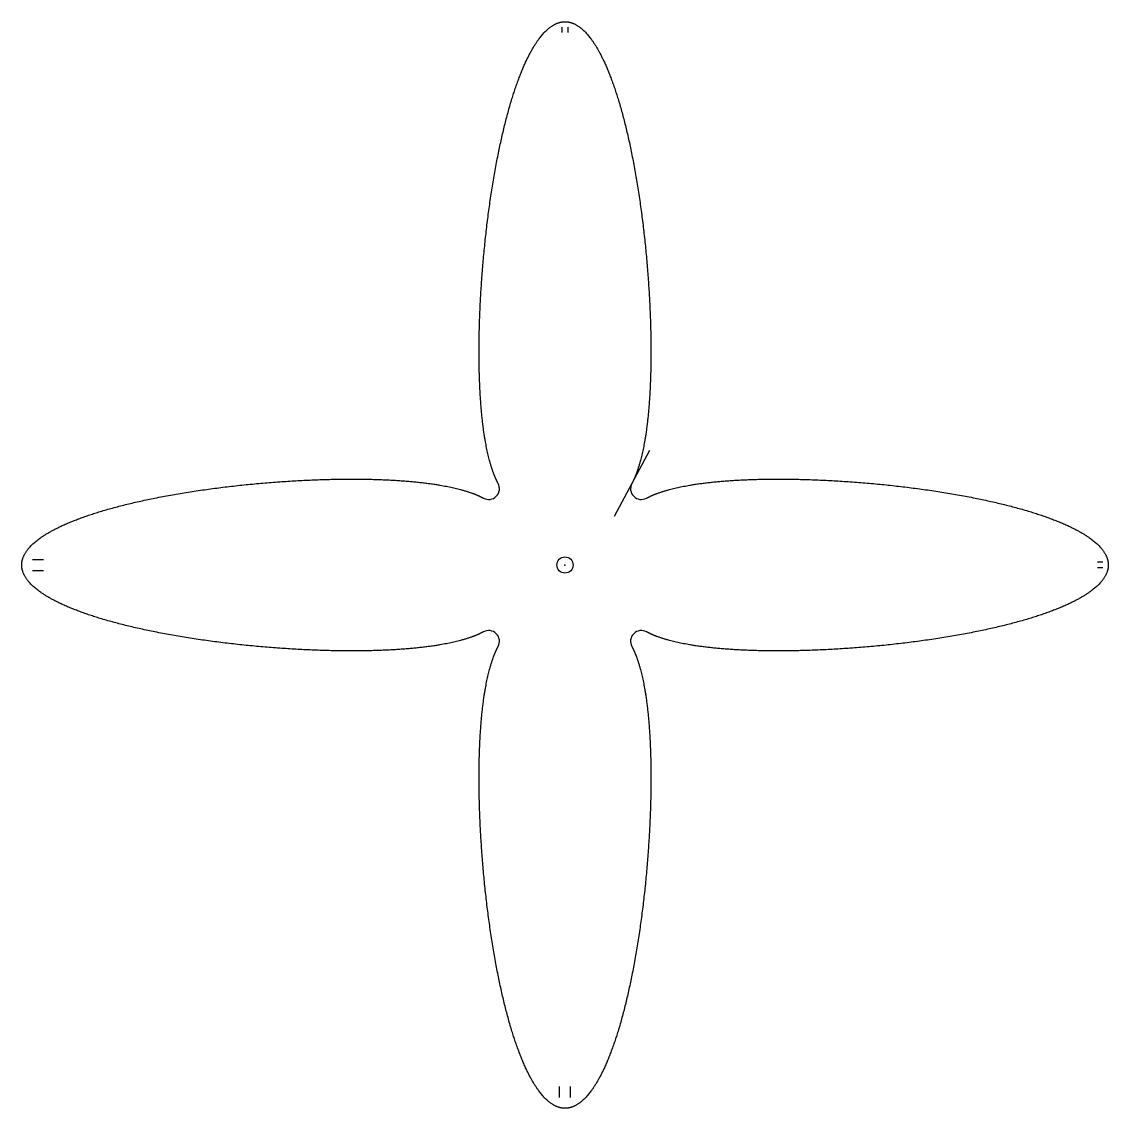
# Model space of a CAD drawing. Header units: millimetres. Extents: x -100 to 100, y -100 to 100.
import ezdxf

# ---------------------------------------------------------------- set-up
doc = ezdxf.new("R2010")
doc.units = ezdxf.units.MM
doc.header["$MEASUREMENT"] = 0
doc.layers.add('flower-cut-2 v1_Sketch1', color=7, linetype='Continuous')
doc.layers.add('flower-cut-2 v1_Sketch2', color=7, linetype='Continuous')

msp = doc.modelspace()

# ---------------------------------------------------------------- linework, layer by layer
at = {"layer": 'flower-cut-2 v1_Sketch1'}
msp.add_line((15.53, 21.05), (9.06, 8.95), dxfattribs=at)
msp.add_circle((0, 0), 1.5, dxfattribs=at)
for centre, start, end in [((-14.06, 14.06), 241.8754, 28.1246), ((14.06, 14.06), 151.8754, 298.1246), ((-14.06, -14.06), 331.8754, 118.1246), ((14.06, -14.06), 61.8754, 208.1246)]:
    msp.add_arc(centre, 2, start, end, dxfattribs=at)
for points, knots in [([(-12.3, 15), (-12.47, 15.32), (-12.97, 16.34), (-13.72, 18.31), (-14.6, 21.69), (-15.39, 27.12), (-15.85, 34.38), (-15.88, 42.6), (-15.49, 51.47), (-14.69, 60.6), (-13.49, 69.6), (-11.91, 78.07), (-9.99, 85.61), (-7.77, 91.88), (-5.31, 96.59), (-2.7, 99.5), (0, 100.49), (2.7, 99.5), (5.31, 96.59), (7.77, 91.88), (9.99, 85.61), (11.91, 78.07), (13.49, 69.6), (14.69, 60.6), (15.49, 51.47), (15.88, 42.6), (15.85, 34.38), (15.39, 27.12), (14.6, 21.69), (13.72, 18.31), (12.97, 16.34), (12.47, 15.32), (12.3, 15)], [0.0500943, 0.0500943, 0.0500943, 0.0500943, 0.0500943, 0.0500943, 0.0666667, 0.1, 0.1333333, 0.1666667, 0.2, 0.2333333, 0.2666667, 0.3, 0.3333333, 0.3666667, 0.4, 0.4333333, 0.4666667, 0.5, 0.5333333, 0.5666667, 0.6, 0.6333333, 0.6666667, 0.7, 0.7333333, 0.7666667, 0.8, 0.8333333, 0.8666667, 0.9, 0.9333333, 0.949941, 0.949941, 0.949941, 0.949941, 0.949941, 0.949941]), ([(-15, -12.3), (-15.32, -12.47), (-16.34, -12.97), (-18.31, -13.72), (-21.69, -14.6), (-27.12, -15.39), (-34.38, -15.85), (-42.6, -15.88), (-51.47, -15.49), (-60.6, -14.69), (-69.6, -13.49), (-78.07, -11.91), (-85.61, -9.99), (-91.88, -7.77), (-96.59, -5.31), (-99.5, -2.7), (-100.49, 0), (-99.5, 2.7), (-96.59, 5.31), (-91.88, 7.77), (-85.61, 9.99), (-78.07, 11.91), (-69.6, 13.49), (-60.6, 14.69), (-51.47, 15.49), (-42.6, 15.88), (-34.38, 15.85), (-27.12, 15.39), (-21.69, 14.6), (-18.31, 13.72), (-16.34, 12.97), (-15.32, 12.47), (-15, 12.3)], [0.0500943, 0.0500943, 0.0500943, 0.0500943, 0.0500943, 0.0500943, 0.0666667, 0.1, 0.1333333, 0.1666667, 0.2, 0.2333333, 0.2666667, 0.3, 0.3333333, 0.3666667, 0.4, 0.4333333, 0.4666667, 0.5, 0.5333333, 0.5666667, 0.6, 0.6333333, 0.6666667, 0.7, 0.7333333, 0.7666667, 0.8, 0.8333333, 0.8666667, 0.9, 0.9333333, 0.9499057, 0.9499057, 0.9499057, 0.9499057, 0.9499057, 0.9499057]), ([(15, 12.3), (15.32, 12.47), (16.34, 12.97), (18.31, 13.72), (21.69, 14.6), (27.12, 15.39), (34.38, 15.85), (42.6, 15.88), (51.47, 15.49), (60.6, 14.69), (69.6, 13.49), (78.07, 11.91), (85.61, 9.99), (91.88, 7.77), (96.59, 5.31), (99.5, 2.7), (100.49, 0), (99.5, -2.7), (96.59, -5.31), (91.88, -7.77), (85.61, -9.99), (78.07, -11.91), (69.6, -13.49), (60.6, -14.69), (51.47, -15.49), (42.6, -15.88), (34.38, -15.85), (27.12, -15.39), (21.69, -14.6), (18.31, -13.72), (16.34, -12.97), (15.32, -12.47), (15, -12.3)], [0.0500943, 0.0500943, 0.0500943, 0.0500943, 0.0500943, 0.0500943, 0.0666667, 0.1, 0.1333333, 0.1666667, 0.2, 0.2333333, 0.2666667, 0.3, 0.3333333, 0.3666667, 0.4, 0.4333333, 0.4666667, 0.5, 0.5333333, 0.5666667, 0.6, 0.6333333, 0.6666667, 0.7, 0.7333333, 0.7666667, 0.8, 0.8333333, 0.8666667, 0.9, 0.9333333, 0.9499057, 0.9499057, 0.9499057, 0.9499057, 0.9499057, 0.9499057]), ([(12.3, -15), (12.47, -15.32), (12.97, -16.34), (13.72, -18.31), (14.6, -21.69), (15.39, -27.12), (15.85, -34.38), (15.88, -42.6), (15.49, -51.47), (14.69, -60.6), (13.49, -69.6), (11.91, -78.07), (9.99, -85.61), (7.77, -91.88), (5.31, -96.59), (2.7, -99.5), (0, -100.49), (-2.7, -99.5), (-5.31, -96.59), (-7.77, -91.88), (-9.99, -85.61), (-11.91, -78.07), (-13.49, -69.6), (-14.69, -60.6), (-15.49, -51.47), (-15.88, -42.6), (-15.85, -34.38), (-15.39, -27.12), (-14.6, -21.69), (-13.72, -18.31), (-12.97, -16.34), (-12.47, -15.32), (-12.3, -15)], [0.0500943, 0.0500943, 0.0500943, 0.0500943, 0.0500943, 0.0500943, 0.0666667, 0.1, 0.1333333, 0.1666667, 0.2, 0.2333333, 0.2666667, 0.3, 0.3333333, 0.3666667, 0.4, 0.4333333, 0.4666667, 0.5, 0.5333333, 0.5666667, 0.6, 0.6333333, 0.6666667, 0.7, 0.7333333, 0.7666667, 0.8, 0.8333333, 0.8666667, 0.9, 0.9333333, 0.9499057, 0.9499057, 0.9499057, 0.9499057, 0.9499057, 0.9499057])]:
    msp.add_open_spline(points, degree=5, knots=knots, dxfattribs=at)
msp.add_point((0, 0), dxfattribs=at)
at = {"layer": 'flower-cut-2 v1_Sketch2'}
for p, q in [((-0.5, 98), (-0.5, 99)), ((0.5, 99), (0.5, 98)), ((-98, 1), (-96, 1)), ((99, 0.5), (98, 0.5)), ((-98, -1), (-96, -1)), ((99, -0.5), (98, -0.5)), ((-1, -98), (-1, -96)), ((1, -98), (1, -96))]:
    msp.add_line(p, q, dxfattribs=at)
msp.add_point((0, 0), dxfattribs=at)

doc.saveas('drawing.dxf')
